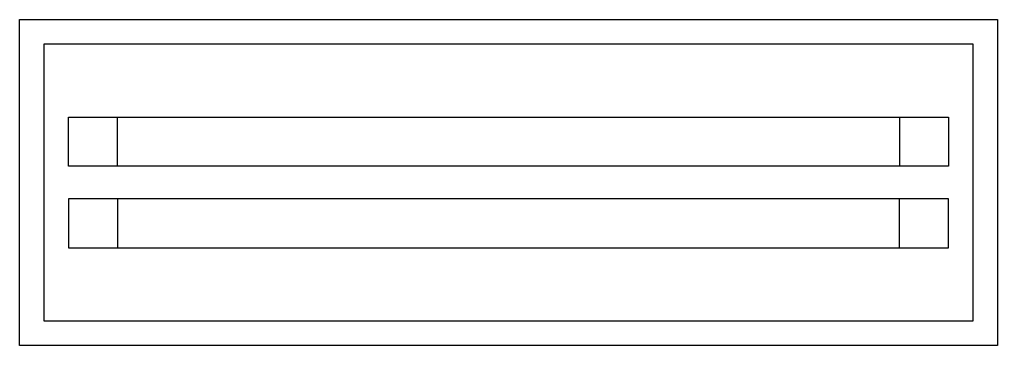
# Model space of a CAD drawing. Header units: millimetres. Extents: x -2986.195 to -2985.595, y 3739.884 to 3740.084.
import ezdxf

# ---------------------------------------------------------------- set-up
doc = ezdxf.new("R2010")
doc.units = ezdxf.units.MM
doc.header["$LTSCALE"] = 10

msp = doc.modelspace()

# ---------------------------------------------------------------- linework, layer by layer
at = {"color": 1}
for p, q in [((-2986.16501, 3740.02412), (-2985.62501, 3740.02412)), ((-2986.16501, 3739.99412), (-2986.16501, 3740.02412)), ((-2986.13501, 3739.99412), (-2986.13501, 3740.02412)), ((-2985.65501, 3740.02412), (-2985.65501, 3739.99412)), ((-2985.62501, 3740.02412), (-2985.62501, 3739.99412)), ((-2985.62501, 3739.99412), (-2986.16501, 3739.99412)), ((-2985.62501, 3739.97412), (-2986.16501, 3739.97412)), ((-2986.16501, 3739.97412), (-2986.16501, 3739.94412)), ((-2986.13501, 3739.97412), (-2986.13501, 3739.94412)), ((-2985.65501, 3739.94412), (-2985.65501, 3739.97412)), ((-2985.62501, 3739.94412), (-2985.62501, 3739.97412)), ((-2986.16501, 3739.94412), (-2985.62501, 3739.94412))]:
    msp.add_line(p, q, dxfattribs=at)
msp.add_lwpolyline([(-2986.19501, 3739.88412), (-2986.19501, 3740.08412), (-2985.59501, 3740.08412), (-2985.59501, 3739.88412)], close=True)
msp.add_lwpolyline([(-2986.18001, 3739.89912), (-2986.18001, 3740.06912), (-2985.61001, 3740.06912), (-2985.61001, 3739.89912)], close=True, dxfattribs=at)

doc.saveas('drawing.dxf')
